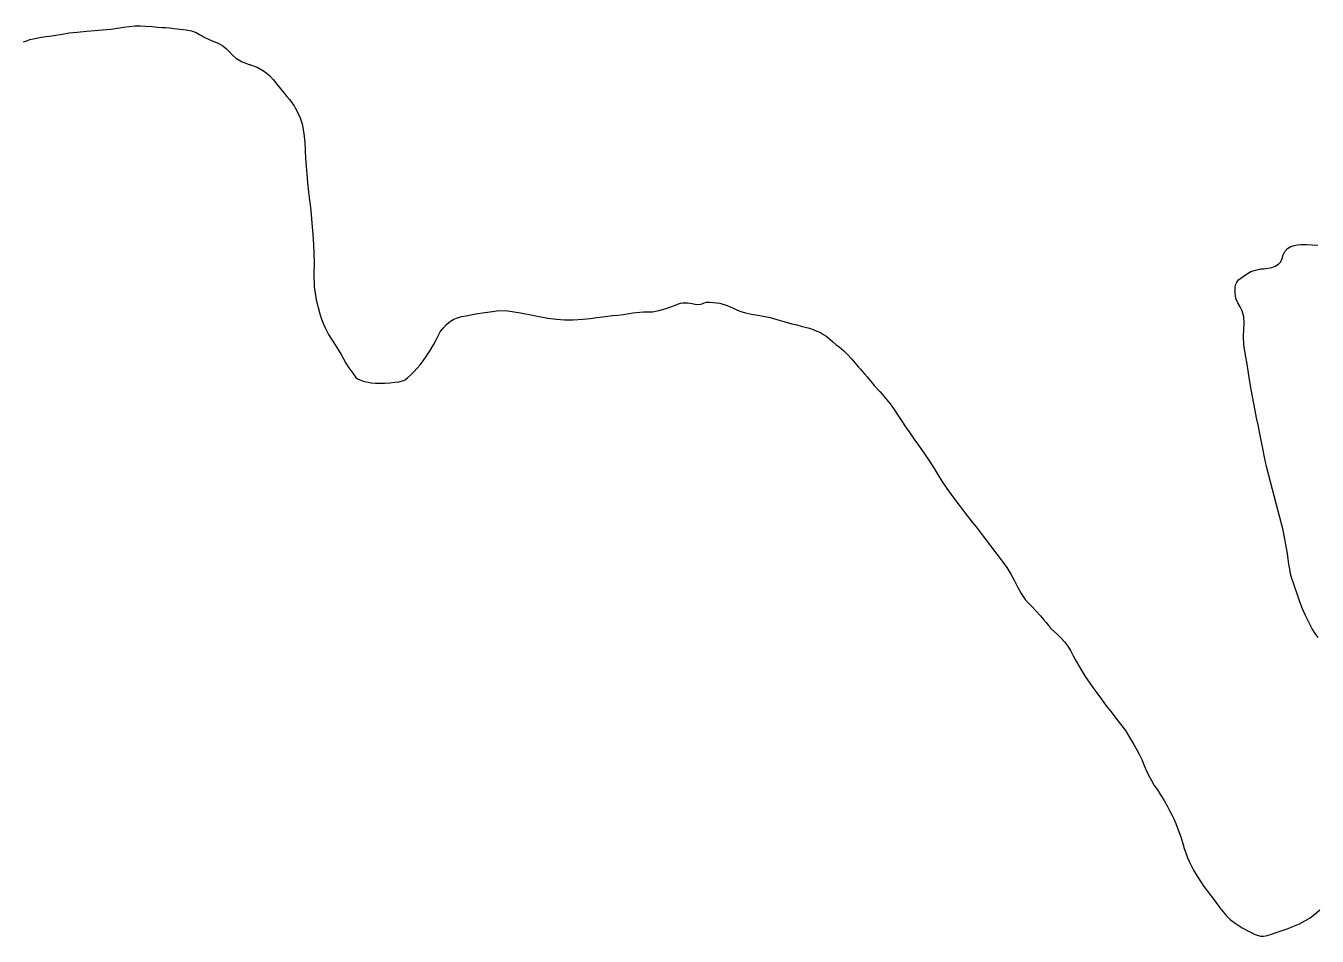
# Model space of a CAD drawing. Header units: inches. Extents: x 11258954 to 11313122, y 3645444 to 3695200.
# Drawn here: x 11278636 to 11279864, y 3694148 to 3695014 of the extents above; entities that cross this region are included whole.
import ezdxf

# ---------------------------------------------------------------- set-up
doc = ezdxf.new("R2010")
doc.units = ezdxf.units.IN
doc.header["$MEASUREMENT"] = 0
for name, color, linetype in [('SchoolBoardDistrict', 253, 'Continuous'), ('SchoolZone_Elementary', 251, 'Continuous'), ('SchoolZone_High', 63, 'Continuous'), ('SchoolZone_Middle', 154, 'Continuous')]:
    doc.layers.add(name, color=color, linetype=linetype)

msp = doc.modelspace()

# ---------------------------------------------------------------- linework, layer by layer
at = {"layer": 'SchoolBoardDistrict'}
for points in [[(11278634.219, 3694998.375), (11278637.25, 3694999.5), (11278640.3125, 3695000.5), (11278643.7815, 3695001.375), (11278647.9065, 3695002.1875), (11278651.7815, 3695002.875), (11278655.4375, 3695003.4375), (11278658.969, 3695003.9375), (11278664.844, 3695004.875), (11278670.844, 3695005.8125), (11278677.5, 3695006.8125), (11278685.1875, 3695007.75), (11278694.2815, 3695008.625), (11278701.9065, 3695009.1875), (11278709.1875, 3695009.75), (11278717.4065, 3695010.5625), (11278723.594, 3695011.4375), (11278729.344, 3695012.3125), (11278734.844, 3695013.125), (11278740.219, 3695013.5625), (11278745.344, 3695013.625), (11278750.594, 3695013.3125), (11278756.125, 3695012.875), (11278762.0315, 3695012.375), (11278765.9065, 3695012.125), (11278769.4065, 3695011.9375), (11278772.9375, 3695011.6875), (11278777.0315, 3695011.1875), (11278783.25, 3695010.375), (11278788.9065, 3695009.6875), (11278793.969, 3695008.75), (11278798.4375, 3695007.1875), (11278799.969, 3695006.375), (11278801.5625, 3695005.5), (11278803.344, 3695004.375), (11278805.4375, 3695003.125), (11278810.719, 3695000.5), (11278815.25, 3694998.875), (11278819.469, 3694997.1875), (11278823.844, 3694994.5625), (11278827.344, 3694991.625), (11278830.344, 3694988.5), (11278833.1565, 3694985.5625), (11278836.0625, 3694982.9375), (11278842.125, 3694979.5), (11278848.8105, 3694977.0195), (11278849.0315, 3694976.9375), (11278856.2815, 3694974.1875), (11278863.469, 3694970.125), (11278868.094, 3694966.375), (11278871.7815, 3694962.5), (11278875.219, 3694958.25), (11278879.0625, 3694953.3125), (11278881.9375, 3694949.75), (11278884.594, 3694946.5625), (11278887.0315, 3694943.625), (11278889.2815, 3694940.75), (11278890.375, 3694939.1875), (11278891.469, 3694937.5625), (11278892.5625, 3694935.6875), (11278893.6875, 3694933.5), (11278895.4375, 3694930.0625), (11278896.875, 3694927.125), (11278898.0625, 3694924.1875), (11278899.094, 3694920.5), (11278900.8125, 3694911.125), (11278901.719, 3694902.75), (11278901.722, 3694902.695), (11278902.184, 3694895.055), (11278902.1875, 3694895), (11278902.1895, 3694894.945), (11278902.498, 3694887.555), (11278902.5, 3694887.5), (11278902.5035, 3694887.4455), (11278902.934, 3694880.18), (11278902.9375, 3694880.125), (11278902.942, 3694880.0705), (11278903.558, 3694872.555), (11278903.5625, 3694872.5), (11278904.344, 3694864.3125), (11278905.2815, 3694855.5), (11278906.1875, 3694847.8125), (11278907, 3694841.0625), (11278907.7815, 3694834.125), (11278908.5, 3694826.0625), (11278908.504, 3694826.0075), (11278909.2775, 3694815.4295), (11278909.2815, 3694815.375), (11278909.285, 3694815.32), (11278909.872, 3694805.8675), (11278909.875, 3694805.8125), (11278909.8775, 3694805.7575), (11278910.31, 3694797.1175), (11278910.3125, 3694797.0625), (11278910.315, 3694797.0075), (11278910.685, 3694788.7425), (11278910.6875, 3694788.6875), (11278910.686, 3694788.6325), (11278910.408, 3694777.3675), (11278910.4065, 3694777.3125), (11278910.408, 3694777.2575), (11278910.7485, 3694765.68), (11278910.75, 3694765.625), (11278912.375, 3694753.25), (11278915.9065, 3694739.8125), (11278917.719, 3694734.75), (11278919.594, 3694729.9375), (11278921.2815, 3694726), (11278922.5, 3694723.25), (11278924.3125, 3694720.0625), (11278927.1565, 3694715.625), (11278930.5, 3694710.5), (11278933.6875, 3694705.4375), (11278936.219, 3694701.125), (11278938.469, 3694697), (11278940.875, 3694692.875), (11278943.719, 3694688.4375), (11278945.5625, 3694685.8125), (11278947.375, 3694683.3125), (11278948.9375, 3694681.125), (11278950.094, 3694679.4375), (11278951.6565, 3694678.0625), (11278954.1875, 3694676.9375), (11278957.2815, 3694675.9375), (11278960.5, 3694675.1875), (11278964.9375, 3694674.375), (11278969.0315, 3694673.875), (11278973.125, 3694673.8125), (11278977.719, 3694674), (11278982.5625, 3694674.375), (11278987.1565, 3694674.8125), (11278991.219, 3694675.3125), (11278994.5315, 3694676), (11278997.0315, 3694677.1875), (11278999.8125, 3694679.3125), (11279002.625, 3694681.875), (11279005.344, 3694684.625), (11279008.594, 3694688.0625), (11279011.469, 3694691.375), (11279014.25, 3694695), (11279017.125, 3694699.25), (11279020.75, 3694704.9375), (11279023.969, 3694710.3125), (11279026.6875, 3694715.1875), (11279028.75, 3694719.4375), (11279030.5625, 3694722.6875), (11279033.2815, 3694726.3125), (11279036.594, 3694729.8125), (11279040.1565, 3694732.8125), (11279043.375, 3694734.75), (11279046.7815, 3694736.125), (11279050.5625, 3694737.1875), (11279054.9375, 3694738.0625), (11279064.219, 3694739.6875), (11279072.8125, 3694741.0625), (11279080.1875, 3694742.125), (11279085.7815, 3694742.875), (11279094.75, 3694742.625), (11279106.719, 3694740.75), (11279119.9375, 3694738.1875), (11279132.7815, 3694735.8125), (11279140.875, 3694734.6875), (11279148.625, 3694734.125), (11279156.844, 3694734.1875), (11279166.1875, 3694734.8125), (11279173.094, 3694735.5), (11279179.3125, 3694736.3125), (11279184.875, 3694737), (11279189.8125, 3694737.625), (11279194.25, 3694738.125), (11279199.344, 3694738.6875), (11279204.719, 3694739.3125), (11279210.0315, 3694740.0625), (11279213.469, 3694740.625), (11279216.8125, 3694741.0625), (11279220.219, 3694741.4375), (11279223.8125, 3694741.625), (11279224.1875, 3694741.625), (11279224.5315, 3694741.625), (11279224.875, 3694741.625), (11279225.219, 3694741.625), (11279232.1565, 3694741.6875), (11279238.469, 3694743.125), (11279245.1565, 3694745), (11279252.4375, 3694747.4375), (11279254.8125, 3694748.375), (11279256.9375, 3694749.25), (11279259, 3694750), (11279261.25, 3694750.4375), (11279265.6565, 3694750.3125), (11279270.0625, 3694749.5625), (11279274.1875, 3694748.8125), (11279277.844, 3694748.875), (11279279.625, 3694749.4375), (11279281.5, 3694750.1875), (11279283.8125, 3694750.8125), (11279286.844, 3694751.0625), (11279296.2815, 3694750.0625), (11279303.1565, 3694747.875), (11279308.969, 3694745.125), (11279315.25, 3694742.4375), (11279320.875, 3694740.8125), (11279326.594, 3694739.625), (11279332.344, 3694738.625), (11279337.875, 3694737.625), (11279344.1875, 3694736.1875), (11279350.4375, 3694734.5), (11279357.125, 3694732.5625), (11279364.6875, 3694730.4375), (11279369.4065, 3694729.25), (11279373.5625, 3694728.25), (11279377.5, 3694727.25), (11279381.5, 3694726.0625), (11279385.0315, 3694724.8125), (11279388.5625, 3694723.4375), (11279391.9065, 3694721.9375), (11279394.9065, 3694720.25), (11279396.969, 3694718.875), (11279399, 3694717.25), (11279401.219, 3694715.375), (11279403.9065, 3694713.0625), (11279407.0625, 3694710.5), (11279409.6875, 3694708.4375), (11279412.0315, 3694706.5625), (11279414.3125, 3694704.625), (11279418, 3694701), (11279421.6565, 3694697), (11279425.1565, 3694693), (11279428.3125, 3694689.25), (11279430.0315, 3694687.25), (11279431.7815, 3694685.1875), (11279433.8125, 3694682.8125), (11279436.3125, 3694679.8125), (11279443.219, 3694671.75), (11279448.8125, 3694665.5625), (11279453.6565, 3694660.0625), (11279458.3125, 3694654.1875), (11279462.0315, 3694648.9375), (11279465.719, 3694643.375), (11279469.375, 3694637.75), (11279472.9375, 3694632.375), (11279476.9065, 3694626.6875), (11279480.9375, 3694621.0625), (11279485.3125, 3694614.875), (11279490.344, 3694607.5625), (11279495.5625, 3694599.625), (11279500, 3694592.6875), (11279503.9065, 3694586.5), (11279507.5315, 3694580.75), (11279512.3125, 3694573.6875), (11279517.875, 3694565.875), (11279523.75, 3694557.9375), (11279529.5625, 3694550.375), (11279535.2815, 3694543.125), (11279540.875, 3694536.0625), (11279546.875, 3694528.3125), (11279553.7815, 3694519.125), (11279559.625, 3694511.375), (11279564.6875, 3694504.6875), (11279569.125, 3694498.5625), (11279572.969, 3694492.3125), (11279576.0625, 3694486.5), (11279579.3125, 3694480.1875), (11279582.8125, 3694473.9375), (11279586.594, 3694468.3125), (11279589.7815, 3694464.625), (11279593.25, 3694461.125), (11279597.094, 3694457.3125), (11279601.375, 3694452.75), (11279604.219, 3694449.3125), (11279606.594, 3694446.3125), (11279608.719, 3694443.5625), (11279610.7815, 3694441.125), (11279613.8125, 3694438.125), (11279617.344, 3694434.875), (11279620.9375, 3694431.5625), (11279624.1875, 3694428.125), (11279627.219, 3694424), (11279629.719, 3694419.625), (11279632.25, 3694414.6875), (11279635.4065, 3694408.875), (11279639.844, 3694401.375), (11279643.844, 3694395.0625), (11279647.5315, 3694389.625), (11279651, 3694384.6875), (11279654.8125, 3694379.375), (11279659.1875, 3694373.375), (11279663.8125, 3694367.25), (11279668.4065, 3694361.3125), (11279673, 3694355.5625), (11279677.4375, 3694349.875), (11279681.9065, 3694343.6875), (11279686.625, 3694336.25), (11279690.0315, 3694330.4375), (11279692.969, 3694325.1875), (11279695.469, 3694320.5), (11279697.4375, 3694316.25), (11279699.3125, 3694311.875), (11279701.5315, 3694306.75), (11279704, 3694301.375), (11279706.625, 3694296.25), (11279709.4375, 3694291.5625), (11279712.375, 3694287.1875), (11279715.469, 3694282.5625), (11279718.844, 3694277.0625), (11279721.594, 3694272.125), (11279723.9375, 3694267.625), (11279725.969, 3694263.625), (11279727.625, 3694260.25), (11279729.8125, 3694255.375), (11279732.219, 3694249.3125), (11279734.5625, 3694242.75), (11279736.6565, 3694236.25), (11279738, 3694231.6875), (11279739.344, 3694227.3125), (11279741, 3694222.8125), (11279743.25, 3694217.8125), (11279746.7815, 3694211.0625), (11279750.2815, 3694205.125), (11279753.594, 3694199.875), (11279756.6565, 3694195.4375), (11279759.875, 3694191), (11279763.719, 3694185.875), (11279767.844, 3694180.4375), (11279771.844, 3694175.1875), (11279774.844, 3694171.25), (11279777.969, 3694167.625), (11279781.625, 3694164.125), (11279786.25, 3694160.625), (11279793.0625, 3694156.25), (11279799.5, 3694152.5), (11279805.3125, 3694149.6875), (11279810.2815, 3694148.1875), (11279813.219, 3694148.1875), (11279816.875, 3694148.9375), (11279820.969, 3694150.125), (11279825.2815, 3694151.5625), (11279836.625, 3694155.4375), (11279839.625, 3694156.625), (11279847.594, 3694159.875), (11279857.719, 3694165.625), (11279864.2495, 3694171.132), (11279866.6875, 3694173.1875)], [(11279865.1875, 3694432), (11279862.4375, 3694436), (11279859.6875, 3694440.4375), (11279856.9065, 3694445.5), (11279853.3125, 3694452.9375), (11279850.469, 3694459.4375), (11279847.969, 3694466), (11279845.2815, 3694473.75), (11279843.4375, 3694479), (11279841.75, 3694483.75), (11279840.2815, 3694488.1875), (11279839.094, 3694492.5625), (11279838.219, 3694497), (11279837.5, 3694501.6875), (11279836.844, 3694506.6875), (11279836.094, 3694512.125), (11279831.969, 3694534.1875), (11279827.0625, 3694553.625), (11279821.75, 3694572.875), (11279816.2815, 3694594.5625), (11279814.3125, 3694603.5), (11279812.594, 3694611.75), (11279811.0315, 3694619.6875), (11279809.469, 3694627.625), (11279808.125, 3694634.3125), (11279806.75, 3694641.0625), (11279805.375, 3694647.8125), (11279804.0625, 3694654.4375), (11279802.75, 3694661.25), (11279801.5315, 3694667.9375), (11279800.344, 3694675.25), (11279799.0625, 3694683.8125), (11279797.4065, 3694693.875), (11279795.844, 3694702.5), (11279794.6875, 3694710.4375), (11279794.685, 3694710.4925), (11279794.284, 3694718.57), (11279794.2815, 3694718.625), (11279794.2835, 3694718.68), (11279794.529, 3694724.6325), (11279794.5315, 3694724.6875), (11279794.5335, 3694724.7425), (11279794.748, 3694730.882), (11279794.75, 3694730.9375), (11279794.747, 3694730.9925), (11279794.4405, 3694737.007), (11279794.4375, 3694737.0625), (11279793.0625, 3694742.625), (11279791.125, 3694746.4375), (11279788.875, 3694750.3125), (11279787.0625, 3694754.5625), (11279786.25, 3694759.625), (11279786.25, 3694759.68), (11279786.25, 3694762.6325), (11279786.25, 3694762.6875), (11279786.254, 3694762.7425), (11279786.465, 3694765.383), (11279786.469, 3694765.4375), (11279787.0315, 3694767.875), (11279788.0625, 3694770.0625), (11279789.6565, 3694772), (11279791.6875, 3694773.8125), (11279793.875, 3694775.4375), (11279796.0625, 3694776.875), (11279798.625, 3694778.5), (11279801.3125, 3694779.9375), (11279804.375, 3694781.125), (11279808.0625, 3694782.0625), (11279810.844, 3694782.5), (11279813.219, 3694782.75), (11279815.4375, 3694782.9375), (11279817.6875, 3694783.25), (11279821.094, 3694784), (11279824.5, 3694785.25), (11279827.5315, 3694787), (11279829.6875, 3694789.25), (11279830.969, 3694792.3125), (11279831.969, 3694795.8125), (11279833.4375, 3694799.1875), (11279836.094, 3694802.0625), (11279839.3125, 3694803.875), (11279842.469, 3694804.9375), (11279845.625, 3694805.5), (11279848.9065, 3694805.6875), (11279854.25, 3694805.6875), (11279859.6875, 3694805.4375), (11279864.844, 3694805.1875)]]:
    msp.add_lwpolyline(points, dxfattribs=at)
at = {"layer": 'SchoolZone_Elementary'}
for points in [[(11278634.219, 3694998.375, 0), (11278637.25, 3694999.5, 0), (11278640.3125, 3695000.5, 0), (11278643.7815, 3695001.375, 0), (11278647.9065, 3695002.1875, 0), (11278651.7815, 3695002.875, 0), (11278655.4375, 3695003.4375, 0), (11278658.969, 3695003.9375, 0), (11278664.844, 3695004.875, 0), (11278670.844, 3695005.8125, 0), (11278677.5, 3695006.8125, 0), (11278685.1875, 3695007.75, 0), (11278694.2815, 3695008.625, 0), (11278701.9065, 3695009.1875, 0), (11278709.1875, 3695009.75, 0), (11278717.4065, 3695010.5625, 0), (11278723.594, 3695011.4375, 0), (11278729.344, 3695012.3125, 0), (11278734.844, 3695013.125, 0), (11278740.219, 3695013.5625, 0), (11278745.344, 3695013.625, 0), (11278750.594, 3695013.3125, 0), (11278756.125, 3695012.875, 0), (11278762.0315, 3695012.375, 0), (11278765.9065, 3695012.125, 0), (11278769.4065, 3695011.9375, 0), (11278772.9375, 3695011.6875, 0), (11278777.0315, 3695011.1875, 0), (11278783.25, 3695010.375, 0), (11278788.9065, 3695009.6875, 0), (11278793.969, 3695008.75, 0), (11278798.4375, 3695007.1875, 0), (11278799.969, 3695006.375, 0), (11278801.5625, 3695005.5, 0), (11278803.344, 3695004.375, 0), (11278805.4375, 3695003.125, 0), (11278810.719, 3695000.5, 0), (11278815.25, 3694998.875, 0), (11278819.469, 3694997.1875, 0), (11278823.844, 3694994.5625, 0), (11278827.344, 3694991.625, 0), (11278830.344, 3694988.5, 0), (11278833.1565, 3694985.5625, 0), (11278836.0625, 3694982.9375, 0), (11278842.125, 3694979.5, 0), (11278848.8105, 3694977.0195, 0), (11278849.0315, 3694976.9375, 0), (11278856.2815, 3694974.1875, 0), (11278863.469, 3694970.125, 0), (11278868.094, 3694966.375, 0), (11278871.7815, 3694962.5, 0), (11278875.219, 3694958.25, 0), (11278879.0625, 3694953.3125, 0), (11278881.9375, 3694949.75, 0), (11278884.594, 3694946.5625, 0), (11278887.0315, 3694943.625, 0), (11278889.2815, 3694940.75, 0), (11278890.375, 3694939.1875, 0), (11278891.469, 3694937.5625, 0), (11278892.5625, 3694935.6875, 0), (11278893.6875, 3694933.5, 0), (11278895.4375, 3694930.0625, 0), (11278896.875, 3694927.125, 0), (11278898.0625, 3694924.1875, 0), (11278899.094, 3694920.5, 0), (11278900.8125, 3694911.125, 0), (11278901.719, 3694902.75, 0), (11278902.1875, 3694895, 0), (11278902.5, 3694887.5, 0), (11278902.9375, 3694880.125, 0), (11278903.5625, 3694872.5, 0), (11278904.344, 3694864.3125, 0), (11278905.2815, 3694855.5, 0), (11278906.1875, 3694847.8125, 0), (11278907, 3694841.0625, 0), (11278907.7815, 3694834.125, 0), (11278908.5, 3694826.0625, 0), (11278909.2815, 3694815.375, 0), (11278909.875, 3694805.8125, 0), (11278910.3125, 3694797.0625, 0), (11278910.6875, 3694788.6875, 0), (11278910.4065, 3694777.3125, 0), (11278910.75, 3694765.625, 0), (11278912.375, 3694753.25, 0), (11278915.9065, 3694739.8125, 0), (11278917.719, 3694734.75, 0), (11278919.594, 3694729.9375, 0), (11278921.2815, 3694726, 0), (11278922.5, 3694723.25, 0), (11278924.3125, 3694720.0625, 0), (11278927.1565, 3694715.625, 0), (11278930.5, 3694710.5, 0), (11278933.6875, 3694705.4375, 0), (11278936.219, 3694701.125, 0), (11278938.469, 3694697, 0), (11278940.875, 3694692.875, 0), (11278943.719, 3694688.4375, 0), (11278945.5625, 3694685.8125, 0), (11278947.375, 3694683.3125, 0), (11278948.9375, 3694681.125, 0), (11278950.094, 3694679.4375, 0), (11278951.6565, 3694678.0625, 0), (11278954.1875, 3694676.9375, 0), (11278957.2815, 3694675.9375, 0), (11278960.5, 3694675.1875, 0), (11278964.9375, 3694674.375, 0), (11278969.0315, 3694673.875, 0), (11278973.125, 3694673.8125, 0), (11278977.719, 3694674, 0), (11278982.5625, 3694674.375, 0), (11278987.1565, 3694674.8125, 0), (11278991.219, 3694675.3125, 0), (11278994.5315, 3694676, 0), (11278997.0315, 3694677.1875, 0), (11278999.8125, 3694679.3125, 0), (11279002.625, 3694681.875, 0), (11279005.344, 3694684.625, 0), (11279008.594, 3694688.0625, 0), (11279011.469, 3694691.375, 0), (11279014.25, 3694695, 0), (11279017.125, 3694699.25, 0), (11279020.75, 3694704.9375, 0), (11279023.969, 3694710.3125, 0), (11279026.6875, 3694715.1875, 0), (11279028.75, 3694719.4375, 0), (11279030.5625, 3694722.6875, 0), (11279033.2815, 3694726.3125, 0), (11279036.594, 3694729.8125, 0), (11279040.1565, 3694732.8125, 0), (11279043.375, 3694734.75, 0), (11279046.7815, 3694736.125, 0), (11279050.5625, 3694737.1875, 0), (11279054.9375, 3694738.0625, 0), (11279064.219, 3694739.6875, 0), (11279072.8125, 3694741.0625, 0), (11279080.1875, 3694742.125, 0), (11279085.7815, 3694742.875, 0), (11279094.75, 3694742.625, 0), (11279106.719, 3694740.75, 0), (11279119.9375, 3694738.1875, 0), (11279132.7815, 3694735.8125, 0), (11279140.875, 3694734.6875, 0), (11279148.625, 3694734.125, 0), (11279156.844, 3694734.1875, 0), (11279166.1875, 3694734.8125, 0), (11279173.094, 3694735.5, 0), (11279179.3125, 3694736.3125, 0), (11279184.875, 3694737, 0), (11279189.8125, 3694737.625, 0), (11279194.25, 3694738.125, 0), (11279199.344, 3694738.6875, 0), (11279204.719, 3694739.3125, 0), (11279210.0315, 3694740.0625, 0), (11279213.469, 3694740.625, 0), (11279216.8125, 3694741.0625, 0), (11279220.219, 3694741.4375, 0), (11279223.8125, 3694741.625, 0), (11279224.1875, 3694741.625, 0), (11279224.5315, 3694741.625, 0), (11279224.875, 3694741.625, 0), (11279225.219, 3694741.625, 0), (11279232.1565, 3694741.6875, 0), (11279238.469, 3694743.125, 0), (11279245.1565, 3694745, 0), (11279252.4375, 3694747.4375, 0), (11279254.8125, 3694748.375, 0), (11279256.9375, 3694749.25, 0), (11279259, 3694750, 0), (11279261.25, 3694750.4375, 0), (11279265.6565, 3694750.3125, 0), (11279270.0625, 3694749.5625, 0), (11279274.1875, 3694748.8125, 0), (11279277.844, 3694748.875, 0), (11279279.625, 3694749.4375, 0), (11279281.5, 3694750.1875, 0), (11279283.8125, 3694750.8125, 0), (11279286.844, 3694751.0625, 0), (11279296.2815, 3694750.0625, 0), (11279303.1565, 3694747.875, 0), (11279308.969, 3694745.125, 0), (11279315.25, 3694742.4375, 0), (11279320.875, 3694740.8125, 0), (11279326.594, 3694739.625, 0), (11279332.344, 3694738.625, 0), (11279337.875, 3694737.625, 0), (11279344.1875, 3694736.1875, 0), (11279350.4375, 3694734.5, 0), (11279357.125, 3694732.5625, 0), (11279364.6875, 3694730.4375, 0), (11279369.4065, 3694729.25, 0), (11279373.5625, 3694728.25, 0), (11279377.5, 3694727.25, 0), (11279381.5, 3694726.0625, 0), (11279385.0315, 3694724.8125, 0), (11279388.5625, 3694723.4375, 0), (11279391.9065, 3694721.9375, 0), (11279394.9065, 3694720.25, 0), (11279396.969, 3694718.875, 0), (11279399, 3694717.25, 0), (11279401.219, 3694715.375, 0), (11279403.9065, 3694713.0625, 0), (11279407.0625, 3694710.5, 0), (11279409.6875, 3694708.4375, 0), (11279412.0315, 3694706.5625, 0), (11279414.3125, 3694704.625, 0), (11279418, 3694701, 0), (11279421.6565, 3694697, 0), (11279425.1565, 3694693, 0), (11279428.3125, 3694689.25, 0), (11279430.0315, 3694687.25, 0), (11279431.7815, 3694685.1875, 0), (11279433.8125, 3694682.8125, 0), (11279436.3125, 3694679.8125, 0), (11279443.219, 3694671.75, 0), (11279448.8125, 3694665.5625, 0), (11279453.6565, 3694660.0625, 0), (11279458.3125, 3694654.1875, 0), (11279462.0315, 3694648.9375, 0), (11279465.719, 3694643.375, 0), (11279469.375, 3694637.75, 0), (11279472.9375, 3694632.375, 0), (11279476.9065, 3694626.6875, 0), (11279480.9375, 3694621.0625, 0), (11279485.3125, 3694614.875, 0), (11279490.344, 3694607.5625, 0), (11279495.5625, 3694599.625, 0), (11279500, 3694592.6875, 0), (11279503.9065, 3694586.5, 0), (11279507.5315, 3694580.75, 0), (11279512.3125, 3694573.6875, 0), (11279517.875, 3694565.875, 0), (11279523.75, 3694557.9375, 0), (11279529.5625, 3694550.375, 0), (11279535.2815, 3694543.125, 0), (11279540.875, 3694536.0625, 0), (11279546.875, 3694528.3125, 0), (11279553.7815, 3694519.125, 0), (11279559.625, 3694511.375, 0), (11279564.6875, 3694504.6875, 0), (11279569.125, 3694498.5625, 0), (11279572.969, 3694492.3125, 0), (11279576.0625, 3694486.5, 0), (11279579.3125, 3694480.1875, 0), (11279582.8125, 3694473.9375, 0), (11279586.594, 3694468.3125, 0), (11279589.7815, 3694464.625, 0), (11279593.25, 3694461.125, 0), (11279597.094, 3694457.3125, 0), (11279601.375, 3694452.75, 0), (11279604.219, 3694449.3125, 0), (11279606.594, 3694446.3125, 0), (11279608.719, 3694443.5625, 0), (11279610.7815, 3694441.125, 0), (11279613.8125, 3694438.125, 0), (11279617.344, 3694434.875, 0), (11279620.9375, 3694431.5625, 0), (11279624.1875, 3694428.125, 0), (11279627.219, 3694424, 0), (11279629.719, 3694419.625, 0), (11279632.25, 3694414.6875, 0), (11279635.4065, 3694408.875, 0), (11279639.844, 3694401.375, 0), (11279643.844, 3694395.0625, 0), (11279647.5315, 3694389.625, 0), (11279651, 3694384.6875, 0), (11279654.8125, 3694379.375, 0), (11279659.1875, 3694373.375, 0), (11279663.8125, 3694367.25, 0), (11279668.4065, 3694361.3125, 0), (11279673, 3694355.5625, 0), (11279677.4375, 3694349.875, 0), (11279681.9065, 3694343.6875, 0), (11279686.625, 3694336.25, 0), (11279690.0315, 3694330.4375, 0), (11279692.969, 3694325.1875, 0), (11279695.469, 3694320.5, 0), (11279697.4375, 3694316.25, 0), (11279699.3125, 3694311.875, 0), (11279701.5315, 3694306.75, 0), (11279704, 3694301.375, 0), (11279706.625, 3694296.25, 0), (11279709.4375, 3694291.5625, 0), (11279712.375, 3694287.1875, 0), (11279715.469, 3694282.5625, 0), (11279718.844, 3694277.0625, 0), (11279721.594, 3694272.125, 0), (11279723.9375, 3694267.625, 0), (11279725.969, 3694263.625, 0), (11279727.625, 3694260.25, 0), (11279729.8125, 3694255.375, 0), (11279732.219, 3694249.3125, 0), (11279734.5625, 3694242.75, 0), (11279736.6565, 3694236.25, 0), (11279738, 3694231.6875, 0), (11279739.344, 3694227.3125, 0), (11279741, 3694222.8125, 0), (11279743.25, 3694217.8125, 0), (11279746.7815, 3694211.0625, 0), (11279750.2815, 3694205.125, 0), (11279753.594, 3694199.875, 0), (11279756.6565, 3694195.4375, 0), (11279759.875, 3694191, 0), (11279763.719, 3694185.875, 0), (11279767.844, 3694180.4375, 0), (11279771.844, 3694175.1875, 0), (11279774.844, 3694171.25, 0), (11279777.969, 3694167.625, 0), (11279781.625, 3694164.125, 0), (11279786.25, 3694160.625, 0), (11279793.0625, 3694156.25, 0), (11279799.5, 3694152.5, 0), (11279805.3125, 3694149.6875, 0), (11279810.2815, 3694148.1875, 0), (11279813.219, 3694148.1875, 0), (11279816.875, 3694148.9375, 0), (11279820.969, 3694150.125, 0), (11279825.2815, 3694151.5625, 0), (11279836.625, 3694155.4375, 0), (11279839.625, 3694156.625, 0), (11279847.594, 3694159.875, 0), (11279857.719, 3694165.625, 0), (11279864.2495, 3694171.132, 0), (11279866.6875, 3694173.1875, 0)], [(11279865.1875, 3694432, 0), (11279862.4375, 3694436, 0), (11279859.6875, 3694440.4375, 0), (11279856.9065, 3694445.5, 0), (11279853.3125, 3694452.9375, 0), (11279850.469, 3694459.4375, 0), (11279847.969, 3694466, 0), (11279845.2815, 3694473.75, 0), (11279843.4375, 3694479, 0), (11279841.75, 3694483.75, 0), (11279840.2815, 3694488.1875, 0), (11279839.094, 3694492.5625, 0), (11279838.219, 3694497, 0), (11279837.5, 3694501.6875, 0), (11279836.844, 3694506.6875, 0), (11279836.094, 3694512.125, 0), (11279831.969, 3694534.1875, 0), (11279827.0625, 3694553.625, 0), (11279821.75, 3694572.875, 0), (11279816.2815, 3694594.5625, 0), (11279814.3125, 3694603.5, 0), (11279812.594, 3694611.75, 0), (11279811.0315, 3694619.6875, 0), (11279809.469, 3694627.625, 0), (11279808.125, 3694634.3125, 0), (11279806.75, 3694641.0625, 0), (11279805.375, 3694647.8125, 0), (11279804.0625, 3694654.4375, 0), (11279802.75, 3694661.25, 0), (11279801.5315, 3694667.9375, 0), (11279800.344, 3694675.25, 0), (11279799.0625, 3694683.8125, 0), (11279797.4065, 3694693.875, 0), (11279795.844, 3694702.5, 0), (11279794.6875, 3694710.4375, 0), (11279794.2815, 3694718.625, 0), (11279794.5315, 3694724.6875, 0), (11279794.75, 3694730.9375, 0), (11279794.4375, 3694737.0625, 0), (11279793.0625, 3694742.625, 0), (11279791.125, 3694746.4375, 0), (11279788.875, 3694750.3125, 0), (11279787.0625, 3694754.5625, 0), (11279786.25, 3694759.625, 0), (11279786.25, 3694762.6875, 0), (11279786.469, 3694765.4375, 0), (11279787.0315, 3694767.875, 0), (11279788.0625, 3694770.0625, 0), (11279789.6565, 3694772, 0), (11279791.6875, 3694773.8125, 0), (11279793.875, 3694775.4375, 0), (11279796.0625, 3694776.875, 0), (11279798.625, 3694778.5, 0), (11279801.3125, 3694779.9375, 0), (11279804.375, 3694781.125, 0), (11279808.0625, 3694782.0625, 0), (11279810.844, 3694782.5, 0), (11279813.219, 3694782.75, 0), (11279815.4375, 3694782.9375, 0), (11279817.6875, 3694783.25, 0), (11279821.094, 3694784, 0), (11279824.5, 3694785.25, 0), (11279827.5315, 3694787, 0), (11279829.6875, 3694789.25, 0), (11279830.969, 3694792.3125, 0), (11279831.969, 3694795.8125, 0), (11279833.4375, 3694799.1875, 0), (11279836.094, 3694802.0625, 0), (11279839.3125, 3694803.875, 0), (11279842.469, 3694804.9375, 0), (11279845.625, 3694805.5, 0), (11279848.9065, 3694805.6875, 0), (11279854.25, 3694805.6875, 0), (11279859.6875, 3694805.4375, 0), (11279864.844, 3694805.1875, 0)]]:
    msp.add_polyline3d(points, dxfattribs=at)
at = {"layer": 'SchoolZone_High'}
for points in [[(11278634.219, 3694998.375, 0), (11278637.25, 3694999.5, 0), (11278640.3125, 3695000.5, 0), (11278643.7815, 3695001.375, 0), (11278647.9065, 3695002.1875, 0), (11278651.7815, 3695002.875, 0), (11278655.4375, 3695003.4375, 0), (11278658.969, 3695003.9375, 0), (11278664.844, 3695004.875, 0), (11278670.844, 3695005.8125, 0), (11278677.5, 3695006.8125, 0), (11278685.1875, 3695007.75, 0), (11278694.2815, 3695008.625, 0), (11278701.9065, 3695009.1875, 0), (11278709.1875, 3695009.75, 0), (11278717.4065, 3695010.5625, 0), (11278723.594, 3695011.4375, 0), (11278729.344, 3695012.3125, 0), (11278734.844, 3695013.125, 0), (11278740.219, 3695013.5625, 0), (11278745.344, 3695013.625, 0), (11278750.594, 3695013.3125, 0), (11278756.125, 3695012.875, 0), (11278762.0315, 3695012.375, 0), (11278765.9065, 3695012.125, 0), (11278769.4065, 3695011.9375, 0), (11278772.9375, 3695011.6875, 0), (11278777.0315, 3695011.1875, 0), (11278783.25, 3695010.375, 0), (11278788.9065, 3695009.6875, 0), (11278793.969, 3695008.75, 0), (11278798.4375, 3695007.1875, 0), (11278799.969, 3695006.375, 0), (11278801.5625, 3695005.5, 0), (11278803.344, 3695004.375, 0), (11278805.4375, 3695003.125, 0), (11278810.719, 3695000.5, 0), (11278815.25, 3694998.875, 0), (11278819.469, 3694997.1875, 0), (11278823.844, 3694994.5625, 0), (11278827.344, 3694991.625, 0), (11278830.344, 3694988.5, 0), (11278833.1565, 3694985.5625, 0), (11278836.0625, 3694982.9375, 0), (11278842.125, 3694979.5, 0), (11278848.8105, 3694977.0195, 0), (11278849.0315, 3694976.9375, 0), (11278856.2815, 3694974.1875, 0), (11278863.469, 3694970.125, 0), (11278868.094, 3694966.375, 0), (11278871.7815, 3694962.5, 0), (11278875.219, 3694958.25, 0), (11278879.0625, 3694953.3125, 0), (11278881.9375, 3694949.75, 0), (11278884.594, 3694946.5625, 0), (11278887.0315, 3694943.625, 0), (11278889.2815, 3694940.75, 0), (11278890.375, 3694939.1875, 0), (11278891.469, 3694937.5625, 0), (11278892.5625, 3694935.6875, 0), (11278893.6875, 3694933.5, 0), (11278895.4375, 3694930.0625, 0), (11278896.875, 3694927.125, 0), (11278898.0625, 3694924.1875, 0), (11278899.094, 3694920.5, 0), (11278900.8125, 3694911.125, 0), (11278901.719, 3694902.75, 0), (11278902.1875, 3694895, 0), (11278902.5, 3694887.5, 0), (11278902.9375, 3694880.125, 0), (11278903.5625, 3694872.5, 0), (11278904.344, 3694864.3125, 0), (11278905.2815, 3694855.5, 0), (11278906.1875, 3694847.8125, 0), (11278907, 3694841.0625, 0), (11278907.7815, 3694834.125, 0), (11278908.5, 3694826.0625, 0), (11278909.2815, 3694815.375, 0), (11278909.875, 3694805.8125, 0), (11278910.3125, 3694797.0625, 0), (11278910.6875, 3694788.6875, 0), (11278910.4065, 3694777.3125, 0), (11278910.75, 3694765.625, 0), (11278912.375, 3694753.25, 0), (11278915.9065, 3694739.8125, 0), (11278917.719, 3694734.75, 0), (11278919.594, 3694729.9375, 0), (11278921.2815, 3694726, 0), (11278922.5, 3694723.25, 0), (11278924.3125, 3694720.0625, 0), (11278927.1565, 3694715.625, 0), (11278930.5, 3694710.5, 0), (11278933.6875, 3694705.4375, 0), (11278936.219, 3694701.125, 0), (11278938.469, 3694697, 0), (11278940.875, 3694692.875, 0), (11278943.719, 3694688.4375, 0), (11278945.5625, 3694685.8125, 0), (11278947.375, 3694683.3125, 0), (11278948.9375, 3694681.125, 0), (11278950.094, 3694679.4375, 0), (11278951.6565, 3694678.0625, 0), (11278954.1875, 3694676.9375, 0), (11278957.2815, 3694675.9375, 0), (11278960.5, 3694675.1875, 0), (11278964.9375, 3694674.375, 0), (11278969.0315, 3694673.875, 0), (11278973.125, 3694673.8125, 0), (11278977.719, 3694674, 0), (11278982.5625, 3694674.375, 0), (11278987.1565, 3694674.8125, 0), (11278991.219, 3694675.3125, 0), (11278994.5315, 3694676, 0), (11278997.0315, 3694677.1875, 0), (11278999.8125, 3694679.3125, 0), (11279002.625, 3694681.875, 0), (11279005.344, 3694684.625, 0), (11279008.594, 3694688.0625, 0), (11279011.469, 3694691.375, 0), (11279014.25, 3694695, 0), (11279017.125, 3694699.25, 0), (11279020.75, 3694704.9375, 0), (11279023.969, 3694710.3125, 0), (11279026.6875, 3694715.1875, 0), (11279028.75, 3694719.4375, 0), (11279030.5625, 3694722.6875, 0), (11279033.2815, 3694726.3125, 0), (11279036.594, 3694729.8125, 0), (11279040.1565, 3694732.8125, 0), (11279043.375, 3694734.75, 0), (11279046.7815, 3694736.125, 0), (11279050.5625, 3694737.1875, 0), (11279054.9375, 3694738.0625, 0), (11279064.219, 3694739.6875, 0), (11279072.8125, 3694741.0625, 0), (11279080.1875, 3694742.125, 0), (11279085.7815, 3694742.875, 0), (11279094.75, 3694742.625, 0), (11279106.719, 3694740.75, 0), (11279119.9375, 3694738.1875, 0), (11279132.7815, 3694735.8125, 0), (11279140.875, 3694734.6875, 0), (11279148.625, 3694734.125, 0), (11279156.844, 3694734.1875, 0), (11279166.1875, 3694734.8125, 0), (11279173.094, 3694735.5, 0), (11279179.3125, 3694736.3125, 0), (11279184.875, 3694737, 0), (11279189.8125, 3694737.625, 0), (11279194.25, 3694738.125, 0), (11279199.344, 3694738.6875, 0), (11279204.719, 3694739.3125, 0), (11279210.0315, 3694740.0625, 0), (11279213.469, 3694740.625, 0), (11279216.8125, 3694741.0625, 0), (11279220.219, 3694741.4375, 0), (11279223.8125, 3694741.625, 0), (11279224.1875, 3694741.625, 0), (11279224.5315, 3694741.625, 0), (11279224.875, 3694741.625, 0), (11279225.219, 3694741.625, 0), (11279232.1565, 3694741.6875, 0), (11279238.469, 3694743.125, 0), (11279245.1565, 3694745, 0), (11279252.4375, 3694747.4375, 0), (11279254.8125, 3694748.375, 0), (11279256.9375, 3694749.25, 0), (11279259, 3694750, 0), (11279261.25, 3694750.4375, 0), (11279265.6565, 3694750.3125, 0), (11279270.0625, 3694749.5625, 0), (11279274.1875, 3694748.8125, 0), (11279277.844, 3694748.875, 0), (11279279.625, 3694749.4375, 0), (11279281.5, 3694750.1875, 0), (11279283.8125, 3694750.8125, 0), (11279286.844, 3694751.0625, 0), (11279296.2815, 3694750.0625, 0), (11279303.1565, 3694747.875, 0), (11279308.969, 3694745.125, 0), (11279315.25, 3694742.4375, 0), (11279320.875, 3694740.8125, 0), (11279326.594, 3694739.625, 0), (11279332.344, 3694738.625, 0), (11279337.875, 3694737.625, 0), (11279344.1875, 3694736.1875, 0), (11279350.4375, 3694734.5, 0), (11279357.125, 3694732.5625, 0), (11279364.6875, 3694730.4375, 0), (11279369.4065, 3694729.25, 0), (11279373.5625, 3694728.25, 0), (11279377.5, 3694727.25, 0), (11279381.5, 3694726.0625, 0), (11279385.0315, 3694724.8125, 0), (11279388.5625, 3694723.4375, 0), (11279391.9065, 3694721.9375, 0), (11279394.9065, 3694720.25, 0), (11279396.969, 3694718.875, 0), (11279399, 3694717.25, 0), (11279401.219, 3694715.375, 0), (11279403.9065, 3694713.0625, 0), (11279407.0625, 3694710.5, 0), (11279409.6875, 3694708.4375, 0), (11279412.0315, 3694706.5625, 0), (11279414.3125, 3694704.625, 0), (11279418, 3694701, 0), (11279421.6565, 3694697, 0), (11279425.1565, 3694693, 0), (11279428.3125, 3694689.25, 0), (11279430.0315, 3694687.25, 0), (11279431.7815, 3694685.1875, 0), (11279433.8125, 3694682.8125, 0), (11279436.3125, 3694679.8125, 0), (11279443.219, 3694671.75, 0), (11279448.8125, 3694665.5625, 0), (11279453.6565, 3694660.0625, 0), (11279458.3125, 3694654.1875, 0), (11279462.0315, 3694648.9375, 0), (11279465.719, 3694643.375, 0), (11279469.375, 3694637.75, 0), (11279472.9375, 3694632.375, 0), (11279476.9065, 3694626.6875, 0), (11279480.9375, 3694621.0625, 0), (11279485.3125, 3694614.875, 0), (11279490.344, 3694607.5625, 0), (11279495.5625, 3694599.625, 0), (11279500, 3694592.6875, 0), (11279503.9065, 3694586.5, 0), (11279507.5315, 3694580.75, 0), (11279512.3125, 3694573.6875, 0), (11279517.875, 3694565.875, 0), (11279523.75, 3694557.9375, 0), (11279529.5625, 3694550.375, 0), (11279535.2815, 3694543.125, 0), (11279540.875, 3694536.0625, 0), (11279546.875, 3694528.3125, 0), (11279553.7815, 3694519.125, 0), (11279559.625, 3694511.375, 0), (11279564.6875, 3694504.6875, 0), (11279569.125, 3694498.5625, 0), (11279572.969, 3694492.3125, 0), (11279576.0625, 3694486.5, 0), (11279579.3125, 3694480.1875, 0), (11279582.8125, 3694473.9375, 0), (11279586.594, 3694468.3125, 0), (11279589.7815, 3694464.625, 0), (11279593.25, 3694461.125, 0), (11279597.094, 3694457.3125, 0), (11279601.375, 3694452.75, 0), (11279604.219, 3694449.3125, 0), (11279606.594, 3694446.3125, 0), (11279608.719, 3694443.5625, 0), (11279610.7815, 3694441.125, 0), (11279613.8125, 3694438.125, 0), (11279617.344, 3694434.875, 0), (11279620.9375, 3694431.5625, 0), (11279624.1875, 3694428.125, 0), (11279627.219, 3694424, 0), (11279629.719, 3694419.625, 0), (11279632.25, 3694414.6875, 0), (11279635.4065, 3694408.875, 0), (11279639.844, 3694401.375, 0), (11279643.844, 3694395.0625, 0), (11279647.5315, 3694389.625, 0), (11279651, 3694384.6875, 0), (11279654.8125, 3694379.375, 0), (11279659.1875, 3694373.375, 0), (11279663.8125, 3694367.25, 0), (11279668.4065, 3694361.3125, 0), (11279673, 3694355.5625, 0), (11279677.4375, 3694349.875, 0), (11279681.9065, 3694343.6875, 0), (11279686.625, 3694336.25, 0), (11279690.0315, 3694330.4375, 0), (11279692.969, 3694325.1875, 0), (11279695.469, 3694320.5, 0), (11279697.4375, 3694316.25, 0), (11279699.3125, 3694311.875, 0), (11279701.5315, 3694306.75, 0), (11279704, 3694301.375, 0), (11279706.625, 3694296.25, 0), (11279709.4375, 3694291.5625, 0), (11279712.375, 3694287.1875, 0), (11279715.469, 3694282.5625, 0), (11279718.844, 3694277.0625, 0), (11279721.594, 3694272.125, 0), (11279723.9375, 3694267.625, 0), (11279725.969, 3694263.625, 0), (11279727.625, 3694260.25, 0), (11279729.8125, 3694255.375, 0), (11279732.219, 3694249.3125, 0), (11279734.5625, 3694242.75, 0), (11279736.6565, 3694236.25, 0), (11279738, 3694231.6875, 0), (11279739.344, 3694227.3125, 0), (11279741, 3694222.8125, 0), (11279743.25, 3694217.8125, 0), (11279746.7815, 3694211.0625, 0), (11279750.2815, 3694205.125, 0), (11279753.594, 3694199.875, 0), (11279756.6565, 3694195.4375, 0), (11279759.875, 3694191, 0), (11279763.719, 3694185.875, 0), (11279767.844, 3694180.4375, 0), (11279771.844, 3694175.1875, 0), (11279774.844, 3694171.25, 0), (11279777.969, 3694167.625, 0), (11279781.625, 3694164.125, 0), (11279786.25, 3694160.625, 0), (11279793.0625, 3694156.25, 0), (11279799.5, 3694152.5, 0), (11279805.3125, 3694149.6875, 0), (11279810.2815, 3694148.1875, 0), (11279813.219, 3694148.1875, 0), (11279816.875, 3694148.9375, 0), (11279820.969, 3694150.125, 0), (11279825.2815, 3694151.5625, 0), (11279836.625, 3694155.4375, 0), (11279839.625, 3694156.625, 0), (11279847.594, 3694159.875, 0), (11279857.719, 3694165.625, 0), (11279864.2495, 3694171.132, 0), (11279866.6875, 3694173.1875, 0)], [(11279865.1875, 3694432, 0), (11279862.4375, 3694436, 0), (11279859.6875, 3694440.4375, 0), (11279856.9065, 3694445.5, 0), (11279853.3125, 3694452.9375, 0), (11279850.469, 3694459.4375, 0), (11279847.969, 3694466, 0), (11279845.2815, 3694473.75, 0), (11279843.4375, 3694479, 0), (11279841.75, 3694483.75, 0), (11279840.2815, 3694488.1875, 0), (11279839.094, 3694492.5625, 0), (11279838.219, 3694497, 0), (11279837.5, 3694501.6875, 0), (11279836.844, 3694506.6875, 0), (11279836.094, 3694512.125, 0), (11279831.969, 3694534.1875, 0), (11279827.0625, 3694553.625, 0), (11279821.75, 3694572.875, 0), (11279816.2815, 3694594.5625, 0), (11279814.3125, 3694603.5, 0), (11279812.594, 3694611.75, 0), (11279811.0315, 3694619.6875, 0), (11279809.469, 3694627.625, 0), (11279808.125, 3694634.3125, 0), (11279806.75, 3694641.0625, 0), (11279805.375, 3694647.8125, 0), (11279804.0625, 3694654.4375, 0), (11279802.75, 3694661.25, 0), (11279801.5315, 3694667.9375, 0), (11279800.344, 3694675.25, 0), (11279799.0625, 3694683.8125, 0), (11279797.4065, 3694693.875, 0), (11279795.844, 3694702.5, 0), (11279794.6875, 3694710.4375, 0), (11279794.2815, 3694718.625, 0), (11279794.5315, 3694724.6875, 0), (11279794.75, 3694730.9375, 0), (11279794.4375, 3694737.0625, 0), (11279793.0625, 3694742.625, 0), (11279791.125, 3694746.4375, 0), (11279788.875, 3694750.3125, 0), (11279787.0625, 3694754.5625, 0), (11279786.25, 3694759.625, 0), (11279786.25, 3694762.6875, 0), (11279786.469, 3694765.4375, 0), (11279787.0315, 3694767.875, 0), (11279788.0625, 3694770.0625, 0), (11279789.6565, 3694772, 0), (11279791.6875, 3694773.8125, 0), (11279793.875, 3694775.4375, 0), (11279796.0625, 3694776.875, 0), (11279798.625, 3694778.5, 0), (11279801.3125, 3694779.9375, 0), (11279804.375, 3694781.125, 0), (11279808.0625, 3694782.0625, 0), (11279810.844, 3694782.5, 0), (11279813.219, 3694782.75, 0), (11279815.4375, 3694782.9375, 0), (11279817.6875, 3694783.25, 0), (11279821.094, 3694784, 0), (11279824.5, 3694785.25, 0), (11279827.5315, 3694787, 0), (11279829.6875, 3694789.25, 0), (11279830.969, 3694792.3125, 0), (11279831.969, 3694795.8125, 0), (11279833.4375, 3694799.1875, 0), (11279836.094, 3694802.0625, 0), (11279839.3125, 3694803.875, 0), (11279842.469, 3694804.9375, 0), (11279845.625, 3694805.5, 0), (11279848.9065, 3694805.6875, 0), (11279854.25, 3694805.6875, 0), (11279859.6875, 3694805.4375, 0), (11279864.844, 3694805.1875, 0)]]:
    msp.add_polyline3d(points, dxfattribs=at)
at = {"layer": 'SchoolZone_Middle'}
for points in [[(11278634.219, 3694998.375, 0), (11278637.25, 3694999.5, 0), (11278640.3125, 3695000.5, 0), (11278643.7815, 3695001.375, 0), (11278647.9065, 3695002.1875, 0), (11278651.7815, 3695002.875, 0), (11278655.4375, 3695003.4375, 0), (11278658.969, 3695003.9375, 0), (11278664.844, 3695004.875, 0), (11278670.844, 3695005.8125, 0), (11278677.5, 3695006.8125, 0), (11278685.1875, 3695007.75, 0), (11278694.2815, 3695008.625, 0), (11278701.9065, 3695009.1875, 0), (11278709.1875, 3695009.75, 0), (11278717.4065, 3695010.5625, 0), (11278723.594, 3695011.4375, 0), (11278729.344, 3695012.3125, 0), (11278734.844, 3695013.125, 0), (11278740.219, 3695013.5625, 0), (11278745.344, 3695013.625, 0), (11278750.594, 3695013.3125, 0), (11278756.125, 3695012.875, 0), (11278762.0315, 3695012.375, 0), (11278765.9065, 3695012.125, 0), (11278769.4065, 3695011.9375, 0), (11278772.9375, 3695011.6875, 0), (11278777.0315, 3695011.1875, 0), (11278783.25, 3695010.375, 0), (11278788.9065, 3695009.6875, 0), (11278793.969, 3695008.75, 0), (11278798.4375, 3695007.1875, 0), (11278799.969, 3695006.375, 0), (11278801.5625, 3695005.5, 0), (11278803.344, 3695004.375, 0), (11278805.4375, 3695003.125, 0), (11278810.719, 3695000.5, 0), (11278815.25, 3694998.875, 0), (11278819.469, 3694997.1875, 0), (11278823.844, 3694994.5625, 0), (11278827.344, 3694991.625, 0), (11278830.344, 3694988.5, 0), (11278833.1565, 3694985.5625, 0), (11278836.0625, 3694982.9375, 0), (11278842.125, 3694979.5, 0), (11278848.8105, 3694977.0195, 0), (11278849.0315, 3694976.9375, 0), (11278856.2815, 3694974.1875, 0), (11278863.469, 3694970.125, 0), (11278868.094, 3694966.375, 0), (11278871.7815, 3694962.5, 0), (11278875.219, 3694958.25, 0), (11278879.0625, 3694953.3125, 0), (11278881.9375, 3694949.75, 0), (11278884.594, 3694946.5625, 0), (11278887.0315, 3694943.625, 0), (11278889.2815, 3694940.75, 0), (11278890.375, 3694939.1875, 0), (11278891.469, 3694937.5625, 0), (11278892.5625, 3694935.6875, 0), (11278893.6875, 3694933.5, 0), (11278895.4375, 3694930.0625, 0), (11278896.875, 3694927.125, 0), (11278898.0625, 3694924.1875, 0), (11278899.094, 3694920.5, 0), (11278900.8125, 3694911.125, 0), (11278901.719, 3694902.75, 0), (11278902.1875, 3694895, 0), (11278902.5, 3694887.5, 0), (11278902.9375, 3694880.125, 0), (11278903.5625, 3694872.5, 0), (11278904.344, 3694864.3125, 0), (11278905.2815, 3694855.5, 0), (11278906.1875, 3694847.8125, 0), (11278907, 3694841.0625, 0), (11278907.7815, 3694834.125, 0), (11278908.5, 3694826.0625, 0), (11278909.2815, 3694815.375, 0), (11278909.875, 3694805.8125, 0), (11278910.3125, 3694797.0625, 0), (11278910.6875, 3694788.6875, 0), (11278910.4065, 3694777.3125, 0), (11278910.75, 3694765.625, 0), (11278912.375, 3694753.25, 0), (11278915.9065, 3694739.8125, 0), (11278917.719, 3694734.75, 0), (11278919.594, 3694729.9375, 0), (11278921.2815, 3694726, 0), (11278922.5, 3694723.25, 0), (11278924.3125, 3694720.0625, 0), (11278927.1565, 3694715.625, 0), (11278930.5, 3694710.5, 0), (11278933.6875, 3694705.4375, 0), (11278936.219, 3694701.125, 0), (11278938.469, 3694697, 0), (11278940.875, 3694692.875, 0), (11278943.719, 3694688.4375, 0), (11278945.5625, 3694685.8125, 0), (11278947.375, 3694683.3125, 0), (11278948.9375, 3694681.125, 0), (11278950.094, 3694679.4375, 0), (11278951.6565, 3694678.0625, 0), (11278954.1875, 3694676.9375, 0), (11278957.2815, 3694675.9375, 0), (11278960.5, 3694675.1875, 0), (11278964.9375, 3694674.375, 0), (11278969.0315, 3694673.875, 0), (11278973.125, 3694673.8125, 0), (11278977.719, 3694674, 0), (11278982.5625, 3694674.375, 0), (11278987.1565, 3694674.8125, 0), (11278991.219, 3694675.3125, 0), (11278994.5315, 3694676, 0), (11278997.0315, 3694677.1875, 0), (11278999.8125, 3694679.3125, 0), (11279002.625, 3694681.875, 0), (11279005.344, 3694684.625, 0), (11279008.594, 3694688.0625, 0), (11279011.469, 3694691.375, 0), (11279014.25, 3694695, 0), (11279017.125, 3694699.25, 0), (11279020.75, 3694704.9375, 0), (11279023.969, 3694710.3125, 0), (11279026.6875, 3694715.1875, 0), (11279028.75, 3694719.4375, 0), (11279030.5625, 3694722.6875, 0), (11279033.2815, 3694726.3125, 0), (11279036.594, 3694729.8125, 0), (11279040.1565, 3694732.8125, 0), (11279043.375, 3694734.75, 0), (11279046.7815, 3694736.125, 0), (11279050.5625, 3694737.1875, 0), (11279054.9375, 3694738.0625, 0), (11279064.219, 3694739.6875, 0), (11279072.8125, 3694741.0625, 0), (11279080.1875, 3694742.125, 0), (11279085.7815, 3694742.875, 0), (11279094.75, 3694742.625, 0), (11279106.719, 3694740.75, 0), (11279119.9375, 3694738.1875, 0), (11279132.7815, 3694735.8125, 0), (11279140.875, 3694734.6875, 0), (11279148.625, 3694734.125, 0), (11279156.844, 3694734.1875, 0), (11279166.1875, 3694734.8125, 0), (11279173.094, 3694735.5, 0), (11279179.3125, 3694736.3125, 0), (11279184.875, 3694737, 0), (11279189.8125, 3694737.625, 0), (11279194.25, 3694738.125, 0), (11279199.344, 3694738.6875, 0), (11279204.719, 3694739.3125, 0), (11279210.0315, 3694740.0625, 0), (11279213.469, 3694740.625, 0), (11279216.8125, 3694741.0625, 0), (11279220.219, 3694741.4375, 0), (11279223.8125, 3694741.625, 0), (11279224.1875, 3694741.625, 0), (11279224.5315, 3694741.625, 0), (11279224.875, 3694741.625, 0), (11279225.219, 3694741.625, 0), (11279232.1565, 3694741.6875, 0), (11279238.469, 3694743.125, 0), (11279245.1565, 3694745, 0), (11279252.4375, 3694747.4375, 0), (11279254.8125, 3694748.375, 0), (11279256.9375, 3694749.25, 0), (11279259, 3694750, 0), (11279261.25, 3694750.4375, 0), (11279265.6565, 3694750.3125, 0), (11279270.0625, 3694749.5625, 0), (11279274.1875, 3694748.8125, 0), (11279277.844, 3694748.875, 0), (11279279.625, 3694749.4375, 0), (11279281.5, 3694750.1875, 0), (11279283.8125, 3694750.8125, 0), (11279286.844, 3694751.0625, 0), (11279296.2815, 3694750.0625, 0), (11279303.1565, 3694747.875, 0), (11279308.969, 3694745.125, 0), (11279315.25, 3694742.4375, 0), (11279320.875, 3694740.8125, 0), (11279326.594, 3694739.625, 0), (11279332.344, 3694738.625, 0), (11279337.875, 3694737.625, 0), (11279344.1875, 3694736.1875, 0), (11279350.4375, 3694734.5, 0), (11279357.125, 3694732.5625, 0), (11279364.6875, 3694730.4375, 0), (11279369.4065, 3694729.25, 0), (11279373.5625, 3694728.25, 0), (11279377.5, 3694727.25, 0), (11279381.5, 3694726.0625, 0), (11279385.0315, 3694724.8125, 0), (11279388.5625, 3694723.4375, 0), (11279391.9065, 3694721.9375, 0), (11279394.9065, 3694720.25, 0), (11279396.969, 3694718.875, 0), (11279399, 3694717.25, 0), (11279401.219, 3694715.375, 0), (11279403.9065, 3694713.0625, 0), (11279407.0625, 3694710.5, 0), (11279409.6875, 3694708.4375, 0), (11279412.0315, 3694706.5625, 0), (11279414.3125, 3694704.625, 0), (11279418, 3694701, 0), (11279421.6565, 3694697, 0), (11279425.1565, 3694693, 0), (11279428.3125, 3694689.25, 0), (11279430.0315, 3694687.25, 0), (11279431.7815, 3694685.1875, 0), (11279433.8125, 3694682.8125, 0), (11279436.3125, 3694679.8125, 0), (11279443.219, 3694671.75, 0), (11279448.8125, 3694665.5625, 0), (11279453.6565, 3694660.0625, 0), (11279458.3125, 3694654.1875, 0), (11279462.0315, 3694648.9375, 0), (11279465.719, 3694643.375, 0), (11279469.375, 3694637.75, 0), (11279472.9375, 3694632.375, 0), (11279476.9065, 3694626.6875, 0), (11279480.9375, 3694621.0625, 0), (11279485.3125, 3694614.875, 0), (11279490.344, 3694607.5625, 0), (11279495.5625, 3694599.625, 0), (11279500, 3694592.6875, 0), (11279503.9065, 3694586.5, 0), (11279507.5315, 3694580.75, 0), (11279512.3125, 3694573.6875, 0), (11279517.875, 3694565.875, 0), (11279523.75, 3694557.9375, 0), (11279529.5625, 3694550.375, 0), (11279535.2815, 3694543.125, 0), (11279540.875, 3694536.0625, 0), (11279546.875, 3694528.3125, 0), (11279553.7815, 3694519.125, 0), (11279559.625, 3694511.375, 0), (11279564.6875, 3694504.6875, 0), (11279569.125, 3694498.5625, 0), (11279572.969, 3694492.3125, 0), (11279576.0625, 3694486.5, 0), (11279579.3125, 3694480.1875, 0), (11279582.8125, 3694473.9375, 0), (11279586.594, 3694468.3125, 0), (11279589.7815, 3694464.625, 0), (11279593.25, 3694461.125, 0), (11279597.094, 3694457.3125, 0), (11279601.375, 3694452.75, 0), (11279604.219, 3694449.3125, 0), (11279606.594, 3694446.3125, 0), (11279608.719, 3694443.5625, 0), (11279610.7815, 3694441.125, 0), (11279613.8125, 3694438.125, 0), (11279617.344, 3694434.875, 0), (11279620.9375, 3694431.5625, 0), (11279624.1875, 3694428.125, 0), (11279627.219, 3694424, 0), (11279629.719, 3694419.625, 0), (11279632.25, 3694414.6875, 0), (11279635.4065, 3694408.875, 0), (11279639.844, 3694401.375, 0), (11279643.844, 3694395.0625, 0), (11279647.5315, 3694389.625, 0), (11279651, 3694384.6875, 0), (11279654.8125, 3694379.375, 0), (11279659.1875, 3694373.375, 0), (11279663.8125, 3694367.25, 0), (11279668.4065, 3694361.3125, 0), (11279673, 3694355.5625, 0), (11279677.4375, 3694349.875, 0), (11279681.9065, 3694343.6875, 0), (11279686.625, 3694336.25, 0), (11279690.0315, 3694330.4375, 0), (11279692.969, 3694325.1875, 0), (11279695.469, 3694320.5, 0), (11279697.4375, 3694316.25, 0), (11279699.3125, 3694311.875, 0), (11279701.5315, 3694306.75, 0), (11279704, 3694301.375, 0), (11279706.625, 3694296.25, 0), (11279709.4375, 3694291.5625, 0), (11279712.375, 3694287.1875, 0), (11279715.469, 3694282.5625, 0), (11279718.844, 3694277.0625, 0), (11279721.594, 3694272.125, 0), (11279723.9375, 3694267.625, 0), (11279725.969, 3694263.625, 0), (11279727.625, 3694260.25, 0), (11279729.8125, 3694255.375, 0), (11279732.219, 3694249.3125, 0), (11279734.5625, 3694242.75, 0), (11279736.6565, 3694236.25, 0), (11279738, 3694231.6875, 0), (11279739.344, 3694227.3125, 0), (11279741, 3694222.8125, 0), (11279743.25, 3694217.8125, 0), (11279746.7815, 3694211.0625, 0), (11279750.2815, 3694205.125, 0), (11279753.594, 3694199.875, 0), (11279756.6565, 3694195.4375, 0), (11279759.875, 3694191, 0), (11279763.719, 3694185.875, 0), (11279767.844, 3694180.4375, 0), (11279771.844, 3694175.1875, 0), (11279774.844, 3694171.25, 0), (11279777.969, 3694167.625, 0), (11279781.625, 3694164.125, 0), (11279786.25, 3694160.625, 0), (11279793.0625, 3694156.25, 0), (11279799.5, 3694152.5, 0), (11279805.3125, 3694149.6875, 0), (11279810.2815, 3694148.1875, 0), (11279813.219, 3694148.1875, 0), (11279816.875, 3694148.9375, 0), (11279820.969, 3694150.125, 0), (11279825.2815, 3694151.5625, 0), (11279836.625, 3694155.4375, 0), (11279839.625, 3694156.625, 0), (11279847.594, 3694159.875, 0), (11279857.719, 3694165.625, 0), (11279864.2495, 3694171.132, 0), (11279866.6875, 3694173.1875, 0)], [(11279865.1875, 3694432, 0), (11279862.4375, 3694436, 0), (11279859.6875, 3694440.4375, 0), (11279856.9065, 3694445.5, 0), (11279853.3125, 3694452.9375, 0), (11279850.469, 3694459.4375, 0), (11279847.969, 3694466, 0), (11279845.2815, 3694473.75, 0), (11279843.4375, 3694479, 0), (11279841.75, 3694483.75, 0), (11279840.2815, 3694488.1875, 0), (11279839.094, 3694492.5625, 0), (11279838.219, 3694497, 0), (11279837.5, 3694501.6875, 0), (11279836.844, 3694506.6875, 0), (11279836.094, 3694512.125, 0), (11279831.969, 3694534.1875, 0), (11279827.0625, 3694553.625, 0), (11279821.75, 3694572.875, 0), (11279816.2815, 3694594.5625, 0), (11279814.3125, 3694603.5, 0), (11279812.594, 3694611.75, 0), (11279811.0315, 3694619.6875, 0), (11279809.469, 3694627.625, 0), (11279808.125, 3694634.3125, 0), (11279806.75, 3694641.0625, 0), (11279805.375, 3694647.8125, 0), (11279804.0625, 3694654.4375, 0), (11279802.75, 3694661.25, 0), (11279801.5315, 3694667.9375, 0), (11279800.344, 3694675.25, 0), (11279799.0625, 3694683.8125, 0), (11279797.4065, 3694693.875, 0), (11279795.844, 3694702.5, 0), (11279794.6875, 3694710.4375, 0), (11279794.2815, 3694718.625, 0), (11279794.5315, 3694724.6875, 0), (11279794.75, 3694730.9375, 0), (11279794.4375, 3694737.0625, 0), (11279793.0625, 3694742.625, 0), (11279791.125, 3694746.4375, 0), (11279788.875, 3694750.3125, 0), (11279787.0625, 3694754.5625, 0), (11279786.25, 3694759.625, 0), (11279786.25, 3694762.6875, 0), (11279786.469, 3694765.4375, 0), (11279787.0315, 3694767.875, 0), (11279788.0625, 3694770.0625, 0), (11279789.6565, 3694772, 0), (11279791.6875, 3694773.8125, 0), (11279793.875, 3694775.4375, 0), (11279796.0625, 3694776.875, 0), (11279798.625, 3694778.5, 0), (11279801.3125, 3694779.9375, 0), (11279804.375, 3694781.125, 0), (11279808.0625, 3694782.0625, 0), (11279810.844, 3694782.5, 0), (11279813.219, 3694782.75, 0), (11279815.4375, 3694782.9375, 0), (11279817.6875, 3694783.25, 0), (11279821.094, 3694784, 0), (11279824.5, 3694785.25, 0), (11279827.5315, 3694787, 0), (11279829.6875, 3694789.25, 0), (11279830.969, 3694792.3125, 0), (11279831.969, 3694795.8125, 0), (11279833.4375, 3694799.1875, 0), (11279836.094, 3694802.0625, 0), (11279839.3125, 3694803.875, 0), (11279842.469, 3694804.9375, 0), (11279845.625, 3694805.5, 0), (11279848.9065, 3694805.6875, 0), (11279854.25, 3694805.6875, 0), (11279859.6875, 3694805.4375, 0), (11279864.844, 3694805.1875, 0)]]:
    msp.add_polyline3d(points, dxfattribs=at)

doc.saveas('drawing.dxf')
